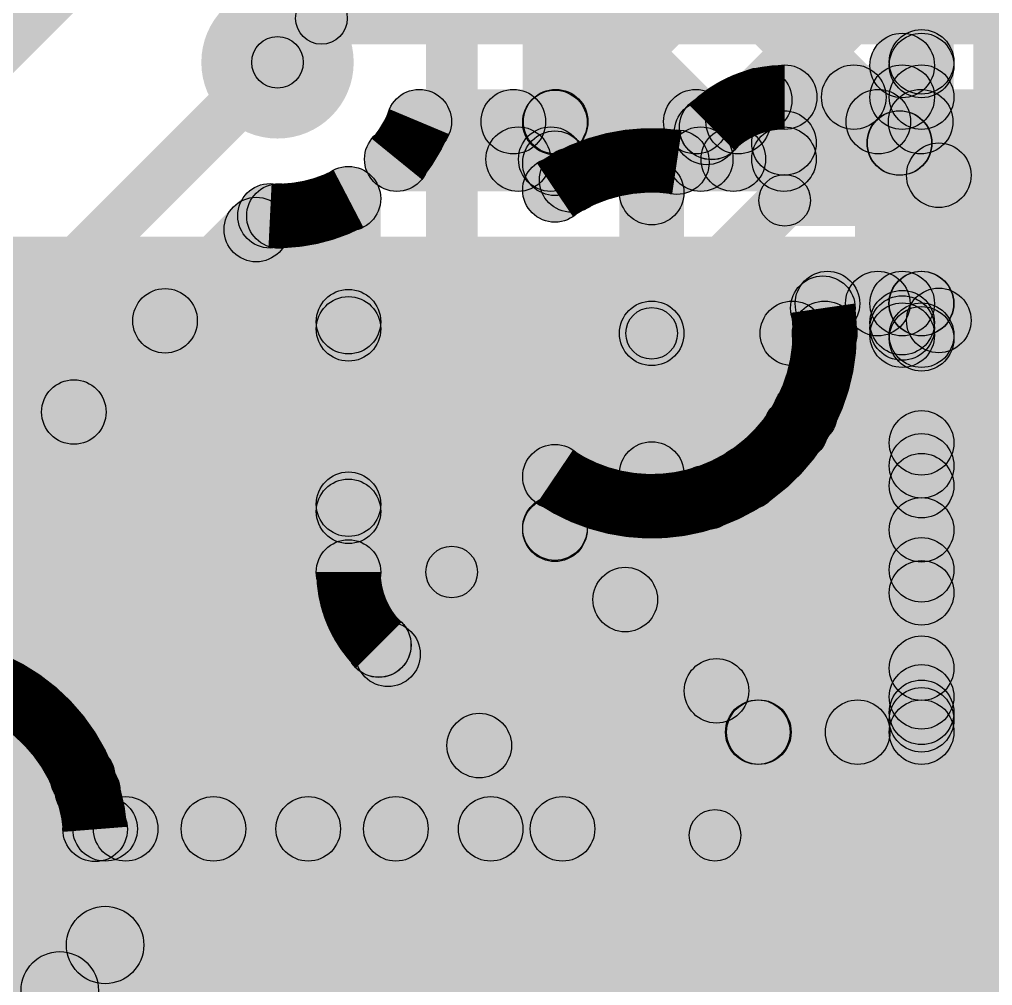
# Model space of a CAD drawing. Header units: millimetres. Extents: x -0.08 to 3.07, y -0.08 to 2.73.
# Drawn here: x 0.617 to 0.7678, y 1.6289 to 1.7786 of the extents above; entities that cross this region are included whole.
import ezdxf

# ---------------------------------------------------------------- set-up
doc = ezdxf.new("R2010")
doc.units = ezdxf.units.MM
doc.header["$MEASUREMENT"] = 0
for name, color, linetype in [('BottomLayer', 5, 'Continuous'), ('BottomPaste', 16, 'Continuous'), ('BottomSolder', 6, 'Continuous'), ('TopLayer', 1, 'Continuous'), ('TopOverlay', 2, 'Continuous'), ('TopSolder', 216, 'Continuous'), ('ViaHoleLayer', 16, 'Continuous')]:
    doc.layers.add(name, color=color, linetype=linetype)

# ---------------------------------------------------------------- blocks, each defined once
blk = doc.blocks.new('SAMD21G18A_AUT_59')
at = {"layer": 'TopOverlay'}
blk.add_hatch(color=2, dxfattribs=at).paths.add_polyline_path([(-0.14877, -0.12277), (-0.14523, -0.11923), (-0.11923, -0.14523), (-0.12277, -0.14877)])
at = {"layer": 'TopSolder'}
for points in [[(-0.11817, -0.13183), (-0.09836, -0.13183), (-0.09836, -0.19888), (-0.11817, -0.19888)], [(-0.09849, -0.13183), (-0.07868, -0.13183), (-0.07868, -0.19888), (-0.09849, -0.19888)], [(-0.0788, -0.13183), (-0.05899, -0.13183), (-0.05899, -0.19888), (-0.0788, -0.19888)], [(-0.05912, -0.13183), (-0.03931, -0.13183), (-0.03931, -0.19888), (-0.05912, -0.19888)], [(-0.03943, -0.13183), (-0.01962, -0.13183), (-0.01962, -0.19888), (-0.03943, -0.19888)], [(-0.01975, -0.13183), (0.00006, -0.13183), (0.00006, -0.19888), (-0.01975, -0.19888)], [(-0.00006, -0.13183), (0.01975, -0.13183), (0.01975, -0.19888), (-0.00006, -0.19888)]]:
    blk.add_hatch(color=216, dxfattribs=at).paths.add_polyline_path(points)
blk = doc.blocks.new('C___0402_B_124')
at = {"layer": 'BottomLayer'}
for points in [[(-0.0095, 0.0125), (-0.0095, -0.0125), (-0.0275, -0.0125), (-0.0275, 0.0125)], [(0.0275, 0.0125), (0.0275, -0.0125), (0.0095, -0.0125), (0.0095, 0.0125)]]:
    blk.add_hatch(color=5, dxfattribs=at).paths.add_polyline_path(points)
at = {"layer": 'BottomPaste'}
for points in [[(-0.0095, 0.0125), (-0.0095, -0.0125), (-0.0275, -0.0125), (-0.0275, 0.0125)], [(0.0275, 0.0125), (0.0275, -0.0125), (0.0095, -0.0125), (0.0095, 0.0125)]]:
    blk.add_hatch(color=16, dxfattribs=at).paths.add_polyline_path(points)
at = {"layer": 'BottomSolder'}
for points in [[(-0.0055, 0.0165), (-0.0055, -0.0165), (-0.0315, -0.0165), (-0.0315, 0.0165)], [(0.0315, 0.0165), (0.0315, -0.0165), (0.0055, -0.0165), (0.0055, 0.0165)]]:
    blk.add_hatch(color=6, dxfattribs=at).paths.add_polyline_path(points)

msp = doc.modelspace()

# ---------------------------------------------------------------- hatches: boundary and pattern name
at = {"layer": 'BottomLayer'}
h = msp.add_hatch(color=5, dxfattribs=at)
edge = h.paths.add_edge_path()
edge.add_arc((0.657, 1.772), 0.01181, 0, 360)
h = msp.add_hatch(color=5, dxfattribs=at)
edge = h.paths.add_edge_path()
edge.add_arc((0.66381, 1.77881), 0.004, 0, 360)
h = msp.add_hatch(color=5, dxfattribs=at)
edge = h.paths.add_edge_path()
edge.add_arc((0.66381, 1.77881), 0.004, 0, 360)
for points in [[(0.66381, 1.77481), (0.66381, 1.78281), (1.30681, 1.78281), (1.30681, 1.77481)], [(0.65983, 1.76917), (0.65417, 1.77483), (0.66098, 1.78164), (0.66664, 1.77598)], [(0.67897, 1.75781), (0.67897, 1.76781), (0.88118, 1.76781), (0.88118, 1.75781)], [(0.69002, 1.75928), (0.69709, 1.76635), (0.7029, 1.76054), (0.69583, 1.75346)], [(0.69785, 1.75346), (0.69078, 1.76054), (0.69659, 1.76635), (0.70366, 1.75928)], [(0.7183, 1.75928), (0.72537, 1.76635), (0.73118, 1.76054), (0.72411, 1.75346)], [(0.72613, 1.75346), (0.71906, 1.76054), (0.72487, 1.76635), (0.73194, 1.75928)], [(0.74659, 1.75928), (0.75366, 1.76635), (0.75697, 1.76304), (0.7499, 1.75596)], [(0.75692, 1.75596), (0.74985, 1.76304), (0.75316, 1.76635), (0.76023, 1.75928)], [(0.7355, 1.7545), (0.7355, 1.7645), (0.7835, 1.7645), (0.7835, 1.7545)], [(0.67549, 1.752), (0.67549, 1.762), (0.7355, 1.762), (0.7355, 1.752)], [(0.7645, 1.732), (0.7545, 1.732), (0.7545, 1.7545), (0.7645, 1.7545)], [(0.72, 1.73), (0.71, 1.73), (0.71, 1.75181), (0.72, 1.75181)], [(0.583, 1.594), (0.771, 1.594), (0.771, 1.745), (0.583, 1.745)]]:
    msp.add_hatch(color=5, dxfattribs=at).paths.add_polyline_path(points)
h = msp.add_hatch(color=5, dxfattribs=at)
edge = h.paths.add_edge_path()
edge.add_arc((0.657, 1.772), 0.004, 0, 360)
h = msp.add_hatch(color=5, dxfattribs=at)
edge = h.paths.add_edge_path()
edge.add_arc((0.67897, 1.76281), 0.005, 0, 360)
h = msp.add_hatch(color=5, dxfattribs=at)
edge = h.paths.add_edge_path()
edge.add_arc((0.67897, 1.76281), 0.005, 0, 360)
h = msp.add_hatch(color=5, dxfattribs=at)
edge = h.paths.add_edge_path()
edge.add_arc((0.69355, 1.76281), 0.005, 0, 360)
h = msp.add_hatch(color=5, dxfattribs=at)
edge = h.paths.add_edge_path()
edge.add_arc((0.70012, 1.76281), 0.005, 0, 360)
h = msp.add_hatch(color=5, dxfattribs=at)
edge = h.paths.add_edge_path()
edge.add_arc((0.72184, 1.76281), 0.005, 0, 360)
h = msp.add_hatch(color=5, dxfattribs=at)
edge = h.paths.add_edge_path()
edge.add_arc((0.72841, 1.76281), 0.005, 0, 360)
h = msp.add_hatch(color=5, dxfattribs=at)
edge = h.paths.add_edge_path()
edge.add_arc((0.75012, 1.76281), 0.005, 0, 360)
h = msp.add_hatch(color=5, dxfattribs=at)
edge = h.paths.add_edge_path()
edge.add_arc((0.75669, 1.76281), 0.005, 0, 360)
h = msp.add_hatch(color=5, dxfattribs=at)
edge = h.paths.add_edge_path()
edge.add_arc((0.7355, 1.7595), 0.005, 0, 360)
h = msp.add_hatch(color=5, dxfattribs=at)
edge = h.paths.add_edge_path()
edge.add_arc((0.75338, 1.7595), 0.005, 0, 360)
h = msp.add_hatch(color=5, dxfattribs=at)
edge = h.paths.add_edge_path()
edge.add_arc((0.75343, 1.7595), 0.005, 0, 360)
h = msp.add_hatch(color=5, dxfattribs=at)
edge = h.paths.add_edge_path()
edge.add_arc((0.67549, 1.757), 0.005, 0, 360)
h = msp.add_hatch(color=5, dxfattribs=at)
edge = h.paths.add_edge_path()
edge.add_arc((0.67549, 1.757), 0.005, 0, 360)
h = msp.add_hatch(color=5, dxfattribs=at)
edge = h.paths.add_edge_path()
edge.add_arc((0.69431, 1.757), 0.005, 0, 360)
h = msp.add_hatch(color=5, dxfattribs=at)
edge = h.paths.add_edge_path()
edge.add_arc((0.69936, 1.757), 0.005, 0, 360)
h = msp.add_hatch(color=5, dxfattribs=at)
edge = h.paths.add_edge_path()
edge.add_arc((0.7226, 1.757), 0.005, 0, 360)
h = msp.add_hatch(color=5, dxfattribs=at)
edge = h.paths.add_edge_path()
edge.add_arc((0.72765, 1.757), 0.005, 0, 360)
h = msp.add_hatch(color=5, dxfattribs=at)
edge = h.paths.add_edge_path()
edge.add_arc((0.7355, 1.757), 0.005, 0, 360)
h = msp.add_hatch(color=5, dxfattribs=at)
edge = h.paths.add_edge_path()
edge.add_arc((0.7595, 1.7545), 0.005, 0, 360)
h = msp.add_hatch(color=5, dxfattribs=at)
edge = h.paths.add_edge_path()
edge.add_arc((0.715, 1.75181), 0.005, 0, 360)
h = msp.add_hatch(color=5, dxfattribs=at)
edge = h.paths.add_edge_path()
edge.add_arc((0.715, 1.73), 0.01181, 0, 360)
h = msp.add_hatch(color=5, dxfattribs=at)
edge = h.paths.add_edge_path()
edge.add_arc((0.7595, 1.732), 0.005, 0, 360)
h = msp.add_hatch(color=5, dxfattribs=at)
edge = h.paths.add_edge_path()
edge.add_arc((0.715, 1.73), 0.005, 0, 360)
at = {"layer": 'TopLayer'}
for points in [[(0.70354, 1.75915), (0.69646, 1.76622), (0.75329, 1.82305), (0.76036, 1.81598)], [(0.688, 1.693), (0.68, 1.693), (0.68, 1.818), (0.688, 1.818)], [(0.70186, 1.80401), (0.70893, 1.81108), (0.74986, 1.77015), (0.74278, 1.76308)], [(0.5147, 1.66904), (0.50904, 1.6747), (0.63417, 1.79983), (0.63983, 1.79417)], [(0.705, 1.75222), (0.695, 1.75222), (0.695, 1.80037), (0.705, 1.80037)], [(0.73527, 1.7626), (0.7282, 1.76967), (0.75329, 1.79476), (0.76036, 1.78769)], [(0.69646, 1.78111), (0.70354, 1.78818), (0.72705, 1.76467), (0.71998, 1.7576)], [(0.76183, 1.77208), (0.75183, 1.77208), (0.75183, 1.7882), (0.76183, 1.7882)], [(0.76183, 1.77208), (0.75183, 1.77208), (0.75183, 1.7882), (0.76183, 1.7882)], [(0.54002, 1.64936), (0.53436, 1.65502), (0.65417, 1.77483), (0.65983, 1.76917)], [(0.73561, 1.76161), (0.73561, 1.77161), (0.75383, 1.77161), (0.75383, 1.76161)], [(0.75883, 1.76661), (0.74883, 1.76661), (0.74883, 1.77152), (0.75883, 1.77152)], [(0.76183, 1.76661), (0.75183, 1.76661), (0.75183, 1.77152), (0.76183, 1.77152)], [(0.72243, 1.75299), (0.71536, 1.76006), (0.72075, 1.76545), (0.72782, 1.75838)], [(0.69646, 1.75283), (0.70354, 1.7599), (0.70613, 1.7573), (0.69906, 1.75023)], [(0.73561, 1.74661), (0.73561, 1.75461), (0.79835, 1.75461), (0.79835, 1.74661)], [(0.71783, 1.72717), (0.71217, 1.73283), (0.73278, 1.75344), (0.73844, 1.74778)], [(0.54919, 1.63309), (0.54212, 1.64016), (0.65368, 1.75173), (0.66075, 1.74465)], [(0.55205, 1.63735), (0.54498, 1.64442), (0.65231, 1.75175), (0.65938, 1.74468)], [(0.72, 1.73), (0.71, 1.73), (0.71, 1.75181), (0.72, 1.75181)], [(0.65018, 1.74255), (0.65725, 1.74962), (0.67154, 1.73533), (0.66446, 1.72826)], [(0.673, 1.693), (0.663, 1.693), (0.663, 1.75088), (0.673, 1.75088)], [(0.74224, 1.72961), (0.74224, 1.73961), (0.75383, 1.73961), (0.75383, 1.72961)], [(0.7465, 1.73108), (0.75357, 1.73815), (0.75736, 1.73436), (0.75029, 1.72729)], [(0.75736, 1.72812), (0.75029, 1.7352), (0.75324, 1.73815), (0.76032, 1.73108)], [(0.63603, 1.72841), (0.64311, 1.73548), (0.67154, 1.70705), (0.66446, 1.69998)], [(0.715, 1.725), (0.715, 1.735), (0.73681, 1.735), (0.73681, 1.725)], [(0.74087, 1.71163), (0.7338, 1.7187), (0.75029, 1.7352), (0.75736, 1.72812)], [(0.75883, 1.72971), (0.74883, 1.72971), (0.74883, 1.73461), (0.75883, 1.73461)], [(0.76183, 1.72971), (0.75183, 1.72971), (0.75183, 1.73461), (0.76183, 1.73461)], [(0.61637, 1.67199), (0.6093, 1.67906), (0.66446, 1.73422), (0.67154, 1.72715)], [(0.72, 1.70819), (0.71, 1.70819), (0.71, 1.73), (0.72, 1.73)], [(0.76183, 1.71302), (0.75183, 1.71302), (0.75183, 1.72915), (0.76183, 1.72915)], [(0.76183, 1.71302), (0.75183, 1.71302), (0.75183, 1.72915), (0.76183, 1.72915)], [(0.62189, 1.71426), (0.62896, 1.72134), (0.69357, 1.65672), (0.6865, 1.64965)], [(0.73523, 1.71406), (0.7423, 1.72113), (0.76036, 1.70307), (0.75329, 1.696)], [(0.76183, 1.70946), (0.75183, 1.70946), (0.75183, 1.71302), (0.76183, 1.71302)], [(0.71443, 1.68519), (0.70736, 1.69227), (0.7263, 1.7112), (0.73337, 1.70413)], [(0.72857, 1.67105), (0.7215, 1.67812), (0.75329, 1.70991), (0.76036, 1.70284)], [(0.76183, 1.69334), (0.75183, 1.69334), (0.75183, 1.70946), (0.76183, 1.70946)], [(0.76183, 1.69334), (0.75183, 1.69334), (0.75183, 1.70946), (0.76183, 1.70946)], [(0.705, 1.69963), (0.695, 1.69963), (0.695, 1.70778), (0.705, 1.70778)], [(0.71997, 1.70104), (0.72704, 1.70811), (0.76036, 1.67479), (0.75329, 1.66772)], [(0.60775, 1.70012), (0.61482, 1.70719), (0.66529, 1.65672), (0.65822, 1.64965)], [(0.63033, 1.65766), (0.62326, 1.66473), (0.66446, 1.70594), (0.67154, 1.69887)], [(0.69646, 1.69626), (0.70354, 1.70333), (0.73514, 1.67172), (0.72807, 1.66465)], [(0.69646, 1.69609), (0.70354, 1.70316), (0.73498, 1.67172), (0.7279, 1.66465)], [(0.68117, 1.69017), (0.68683, 1.69583), (0.72764, 1.65502), (0.72198, 1.64936)], [(0.76183, 1.68978), (0.75183, 1.68978), (0.75183, 1.69334), (0.76183, 1.69334)], [(0.76183, 1.67365), (0.75183, 1.67365), (0.75183, 1.68978), (0.76183, 1.68978)], [(0.76183, 1.67365), (0.75183, 1.67365), (0.75183, 1.68978), (0.76183, 1.68978)], [(0.66916, 1.67814), (0.67624, 1.68521), (0.70472, 1.65672), (0.69765, 1.64965)], [(0.65061, 1.64965), (0.64353, 1.65672), (0.67059, 1.68378), (0.67766, 1.67671)], [(0.75046, 1.66465), (0.74339, 1.67172), (0.75329, 1.68163), (0.76036, 1.67456)], [(0.73144, 1.66319), (0.73144, 1.67319), (0.75683, 1.67319), (0.75683, 1.66319)], [(0.76183, 1.67009), (0.75183, 1.67009), (0.75183, 1.67365), (0.76183, 1.67365)], [(0.67889, 1.64965), (0.67182, 1.65672), (0.68473, 1.66964), (0.69181, 1.66257)], [(0.62402, 1.65557), (0.63109, 1.66264), (0.63701, 1.65672), (0.62994, 1.64965)], [(0.63028, 1.64819), (0.63028, 1.65819), (0.70118, 1.65819), (0.70118, 1.64819)], [(0.72481, 1.64819), (0.72481, 1.65619), (0.79835, 1.65619), (0.79835, 1.64819)], [(0.63028, 1.62919), (0.63028, 1.64119), (0.84419, 1.64119), (0.84419, 1.62919)], [(0.62749, 1.62392), (0.61901, 1.6324), (0.62604, 1.63943), (0.63452, 1.63095)]]:
    msp.add_hatch(color=1, dxfattribs=at).paths.add_polyline_path(points)
h = msp.add_hatch(color=1, dxfattribs=at)
edge = h.paths.add_edge_path()
edge.add_arc((0.657, 1.772), 0.01181, 0, 360)
h = msp.add_hatch(color=1, dxfattribs=at)
edge = h.paths.add_edge_path()
edge.add_arc((0.75683, 1.77208), 0.005, 0, 360)
h = msp.add_hatch(color=1, dxfattribs=at)
edge = h.paths.add_edge_path()
edge.add_arc((0.75683, 1.77208), 0.005, 0, 360)
h = msp.add_hatch(color=1, dxfattribs=at)
edge = h.paths.add_edge_path()
edge.add_arc((0.657, 1.772), 0.004, 0, 360)
h = msp.add_hatch(color=1, dxfattribs=at)
edge = h.paths.add_edge_path()
edge.add_arc((0.75383, 1.77152), 0.005, 0, 360)
h = msp.add_hatch(color=1, dxfattribs=at)
edge = h.paths.add_edge_path()
edge.add_arc((0.75683, 1.77152), 0.005, 0, 360)
h = msp.add_hatch(color=1, dxfattribs=at)
edge = h.paths.add_edge_path()
edge.add_arc((0.73173, 1.76614), 0.005, 0, 360)
h = msp.add_hatch(color=1, dxfattribs=at)
edge = h.paths.add_edge_path()
edge.add_arc((0.73561, 1.76661), 0.005, 0, 360)
h = msp.add_hatch(color=1, dxfattribs=at)
edge = h.paths.add_edge_path()
edge.add_arc((0.73561, 1.76661), 0.005, 0, 360)
h = msp.add_hatch(color=1, dxfattribs=at)
edge = h.paths.add_edge_path()
edge.add_arc((0.73561, 1.76661), 0.005, 0, 360)
h = msp.add_hatch(color=1, dxfattribs=at)
edge = h.paths.add_edge_path()
edge.add_arc((0.74632, 1.76661), 0.005, 0, 360)
h = msp.add_hatch(color=1, dxfattribs=at)
edge = h.paths.add_edge_path()
edge.add_arc((0.75383, 1.76661), 0.005, 0, 360)
h = msp.add_hatch(color=1, dxfattribs=at)
edge = h.paths.add_edge_path()
edge.add_arc((0.75383, 1.76661), 0.005, 0, 360)
h = msp.add_hatch(color=1, dxfattribs=at)
edge = h.paths.add_edge_path()
edge.add_arc((0.75683, 1.76661), 0.005, 0, 360)
h = msp.add_hatch(color=1, dxfattribs=at)
edge = h.paths.add_edge_path()
edge.add_arc((0.7, 1.76269), 0.005, 0, 360)
h = msp.add_hatch(color=1, dxfattribs=at)
edge = h.paths.add_edge_path()
edge.add_arc((0.72429, 1.76191), 0.005, 0, 360)
h = msp.add_hatch(color=1, dxfattribs=at)
edge = h.paths.add_edge_path()
edge.add_arc((0.72429, 1.76191), 0.005, 0, 360)
h = msp.add_hatch(color=1, dxfattribs=at)
edge = h.paths.add_edge_path()
edge.add_arc((0.7243, 1.76193), 0.005, 0, 360)
h = msp.add_hatch(color=1, dxfattribs=at)
edge = h.paths.add_edge_path()
edge.add_arc((0.72351, 1.76114), 0.005, 0, 360)
h = msp.add_hatch(color=1, dxfattribs=at)
edge = h.paths.add_edge_path()
edge.add_arc((0.7, 1.75636), 0.005, 0, 360)
h = msp.add_hatch(color=1, dxfattribs=at)
edge = h.paths.add_edge_path()
edge.add_arc((0.7189, 1.75653), 0.005, 0, 360)
h = msp.add_hatch(color=1, dxfattribs=at)
edge = h.paths.add_edge_path()
edge.add_arc((0.7189, 1.75653), 0.005, 0, 360)
h = msp.add_hatch(color=1, dxfattribs=at)
edge = h.paths.add_edge_path()
edge.add_arc((0.7026, 1.75377), 0.005, 0, 360)
h = msp.add_hatch(color=1, dxfattribs=at)
edge = h.paths.add_edge_path()
edge.add_arc((0.7, 1.75222), 0.005, 0, 360)
h = msp.add_hatch(color=1, dxfattribs=at)
edge = h.paths.add_edge_path()
edge.add_arc((0.7, 1.75222), 0.005, 0, 360)
h = msp.add_hatch(color=1, dxfattribs=at)
edge = h.paths.add_edge_path()
edge.add_arc((0.668, 1.75088), 0.005, 0, 360)
h = msp.add_hatch(color=1, dxfattribs=at)
edge = h.paths.add_edge_path()
edge.add_arc((0.668, 1.75088), 0.005, 0, 360)
h = msp.add_hatch(color=1, dxfattribs=at)
edge = h.paths.add_edge_path()
edge.add_arc((0.715, 1.75181), 0.005, 0, 360)
h = msp.add_hatch(color=1, dxfattribs=at)
edge = h.paths.add_edge_path()
edge.add_arc((0.73561, 1.75061), 0.004, 0, 360)
h = msp.add_hatch(color=1, dxfattribs=at)
edge = h.paths.add_edge_path()
edge.add_arc((0.73561, 1.75061), 0.004, 0, 360)
h = msp.add_hatch(color=1, dxfattribs=at)
edge = h.paths.add_edge_path()
edge.add_arc((0.65584, 1.74822), 0.005, 0, 360)
h = msp.add_hatch(color=1, dxfattribs=at)
edge = h.paths.add_edge_path()
edge.add_arc((0.65584, 1.74822), 0.005, 0, 360)
h = msp.add_hatch(color=1, dxfattribs=at)
edge = h.paths.add_edge_path()
edge.add_arc((0.65722, 1.74819), 0.005, 0, 360)
h = msp.add_hatch(color=1, dxfattribs=at)
edge = h.paths.add_edge_path()
edge.add_arc((0.65371, 1.74608), 0.005, 0, 360)
h = msp.add_hatch(color=1, dxfattribs=at)
edge = h.paths.add_edge_path()
edge.add_arc((0.715, 1.73), 0.01181, 0, 360)
h = msp.add_hatch(color=1, dxfattribs=at)
edge = h.paths.add_edge_path()
edge.add_arc((0.74224, 1.73461), 0.005, 0, 360)
h = msp.add_hatch(color=1, dxfattribs=at)
edge = h.paths.add_edge_path()
edge.add_arc((0.75004, 1.73461), 0.005, 0, 360)
h = msp.add_hatch(color=1, dxfattribs=at)
edge = h.paths.add_edge_path()
edge.add_arc((0.75383, 1.73461), 0.005, 0, 360)
h = msp.add_hatch(color=1, dxfattribs=at)
edge = h.paths.add_edge_path()
edge.add_arc((0.75383, 1.73461), 0.005, 0, 360)
h = msp.add_hatch(color=1, dxfattribs=at)
edge = h.paths.add_edge_path()
edge.add_arc((0.75678, 1.73461), 0.005, 0, 360)
h = msp.add_hatch(color=1, dxfattribs=at)
edge = h.paths.add_edge_path()
edge.add_arc((0.75683, 1.73461), 0.005, 0, 360)
h = msp.add_hatch(color=1, dxfattribs=at)
edge = h.paths.add_edge_path()
edge.add_arc((0.74153, 1.7339), 0.005, 0, 360)
h = msp.add_hatch(color=1, dxfattribs=at)
edge = h.paths.add_edge_path()
edge.add_arc((0.63957, 1.73194), 0.005, 0, 360)
h = msp.add_hatch(color=1, dxfattribs=at)
edge = h.paths.add_edge_path()
edge.add_arc((0.668, 1.7318), 0.005, 0, 360)
h = msp.add_hatch(color=1, dxfattribs=at)
edge = h.paths.add_edge_path()
edge.add_arc((0.75383, 1.73166), 0.005, 0, 360)
h = msp.add_hatch(color=1, dxfattribs=at)
edge = h.paths.add_edge_path()
edge.add_arc((0.75383, 1.73166), 0.005, 0, 360)
h = msp.add_hatch(color=1, dxfattribs=at)
edge = h.paths.add_edge_path()
edge.add_arc((0.668, 1.73069), 0.005, 0, 360)
h = msp.add_hatch(color=1, dxfattribs=at)
edge = h.paths.add_edge_path()
edge.add_arc((0.715, 1.73), 0.005, 0, 360)
h = msp.add_hatch(color=1, dxfattribs=at)
edge = h.paths.add_edge_path()
edge.add_arc((0.715, 1.73), 0.005, 0, 360)
h = msp.add_hatch(color=1, dxfattribs=at)
edge = h.paths.add_edge_path()
edge.add_arc((0.715, 1.73), 0.005, 0, 360)
h = msp.add_hatch(color=1, dxfattribs=at)
edge = h.paths.add_edge_path()
edge.add_arc((0.73681, 1.73), 0.005, 0, 360)
h = msp.add_hatch(color=1, dxfattribs=at)
edge = h.paths.add_edge_path()
edge.add_arc((0.74181, 1.73), 0.005, 0, 360)
h = msp.add_hatch(color=1, dxfattribs=at)
edge = h.paths.add_edge_path()
edge.add_arc((0.74181, 1.73), 0.005, 0, 360)
h = msp.add_hatch(color=1, dxfattribs=at)
edge = h.paths.add_edge_path()
edge.add_arc((0.75383, 1.73082), 0.005, 0, 360)
h = msp.add_hatch(color=1, dxfattribs=at)
edge = h.paths.add_edge_path()
edge.add_arc((0.75383, 1.72971), 0.005, 0, 360)
h = msp.add_hatch(color=1, dxfattribs=at)
edge = h.paths.add_edge_path()
edge.add_arc((0.75683, 1.72971), 0.005, 0, 360)
h = msp.add_hatch(color=1, dxfattribs=at)
edge = h.paths.add_edge_path()
edge.add_arc((0.715, 1.73), 0.004, 0, 360)
h = msp.add_hatch(color=1, dxfattribs=at)
edge = h.paths.add_edge_path()
edge.add_arc((0.75683, 1.72915), 0.005, 0, 360)
h = msp.add_hatch(color=1, dxfattribs=at)
edge = h.paths.add_edge_path()
edge.add_arc((0.75683, 1.72915), 0.005, 0, 360)
h = msp.add_hatch(color=1, dxfattribs=at)
edge = h.paths.add_edge_path()
edge.add_arc((0.62543, 1.7178), 0.005, 0, 360)
h = msp.add_hatch(color=1, dxfattribs=at)
edge = h.paths.add_edge_path()
edge.add_arc((0.73877, 1.7176), 0.005, 0, 360)
h = msp.add_hatch(color=1, dxfattribs=at)
edge = h.paths.add_edge_path()
edge.add_arc((0.73734, 1.71517), 0.005, 0, 360)
h = msp.add_hatch(color=1, dxfattribs=at)
edge = h.paths.add_edge_path()
edge.add_arc((0.75683, 1.71302), 0.005, 0, 360)
h = msp.add_hatch(color=1, dxfattribs=at)
edge = h.paths.add_edge_path()
edge.add_arc((0.75683, 1.71302), 0.005, 0, 360)
h = msp.add_hatch(color=1, dxfattribs=at)
edge = h.paths.add_edge_path()
edge.add_arc((0.75683, 1.71302), 0.005, 0, 360)
h = msp.add_hatch(color=1, dxfattribs=at)
edge = h.paths.add_edge_path()
edge.add_arc((0.75683, 1.70946), 0.005, 0, 360)
h = msp.add_hatch(color=1, dxfattribs=at)
edge = h.paths.add_edge_path()
edge.add_arc((0.75683, 1.70946), 0.005, 0, 360)
h = msp.add_hatch(color=1, dxfattribs=at)
edge = h.paths.add_edge_path()
edge.add_arc((0.75683, 1.70946), 0.005, 0, 360)
h = msp.add_hatch(color=1, dxfattribs=at)
edge = h.paths.add_edge_path()
edge.add_arc((0.7, 1.70778), 0.005, 0, 360)
h = msp.add_hatch(color=1, dxfattribs=at)
edge = h.paths.add_edge_path()
edge.add_arc((0.7, 1.70778), 0.005, 0, 360)
h = msp.add_hatch(color=1, dxfattribs=at)
edge = h.paths.add_edge_path()
edge.add_arc((0.715, 1.70819), 0.005, 0, 360)
h = msp.add_hatch(color=1, dxfattribs=at)
edge = h.paths.add_edge_path()
edge.add_arc((0.72983, 1.70766), 0.005, 0, 360)
h = msp.add_hatch(color=1, dxfattribs=at)
edge = h.paths.add_edge_path()
edge.add_arc((0.75683, 1.70638), 0.005, 0, 360)
h = msp.add_hatch(color=1, dxfattribs=at)
edge = h.paths.add_edge_path()
edge.add_arc((0.72351, 1.70457), 0.005, 0, 360)
h = msp.add_hatch(color=1, dxfattribs=at)
edge = h.paths.add_edge_path()
edge.add_arc((0.668, 1.70351), 0.005, 0, 360)
h = msp.add_hatch(color=1, dxfattribs=at)
edge = h.paths.add_edge_path()
edge.add_arc((0.668, 1.7024), 0.005, 0, 360)
h = msp.add_hatch(color=1, dxfattribs=at)
edge = h.paths.add_edge_path()
edge.add_arc((0.7, 1.6998), 0.005, 0, 360)
h = msp.add_hatch(color=1, dxfattribs=at)
edge = h.paths.add_edge_path()
edge.add_arc((0.7, 1.69963), 0.005, 0, 360)
h = msp.add_hatch(color=1, dxfattribs=at)
edge = h.paths.add_edge_path()
edge.add_arc((0.7, 1.69963), 0.005, 0, 360)
h = msp.add_hatch(color=1, dxfattribs=at)
edge = h.paths.add_edge_path()
edge.add_arc((0.75683, 1.69954), 0.005, 0, 360)
h = msp.add_hatch(color=1, dxfattribs=at)
edge = h.paths.add_edge_path()
edge.add_arc((0.75683, 1.69334), 0.005, 0, 360)
h = msp.add_hatch(color=1, dxfattribs=at)
edge = h.paths.add_edge_path()
edge.add_arc((0.75683, 1.69334), 0.005, 0, 360)
h = msp.add_hatch(color=1, dxfattribs=at)
edge = h.paths.add_edge_path()
edge.add_arc((0.75683, 1.69334), 0.005, 0, 360)
h = msp.add_hatch(color=1, dxfattribs=at)
edge = h.paths.add_edge_path()
edge.add_arc((0.668, 1.693), 0.005, 0, 360)
h = msp.add_hatch(color=1, dxfattribs=at)
edge = h.paths.add_edge_path()
edge.add_arc((0.668, 1.693), 0.005, 0, 360)
h = msp.add_hatch(color=1, dxfattribs=at)
edge = h.paths.add_edge_path()
edge.add_arc((0.668, 1.693), 0.005, 0, 360)
h = msp.add_hatch(color=1, dxfattribs=at)
edge = h.paths.add_edge_path()
edge.add_arc((0.684, 1.693), 0.004, 0, 360)
h = msp.add_hatch(color=1, dxfattribs=at)
edge = h.paths.add_edge_path()
edge.add_arc((0.684, 1.693), 0.004, 0, 360)
h = msp.add_hatch(color=1, dxfattribs=at)
edge = h.paths.add_edge_path()
edge.add_arc((0.75683, 1.68978), 0.005, 0, 360)
h = msp.add_hatch(color=1, dxfattribs=at)
edge = h.paths.add_edge_path()
edge.add_arc((0.75683, 1.68978), 0.005, 0, 360)
h = msp.add_hatch(color=1, dxfattribs=at)
edge = h.paths.add_edge_path()
edge.add_arc((0.75683, 1.68978), 0.005, 0, 360)
h = msp.add_hatch(color=1, dxfattribs=at)
edge = h.paths.add_edge_path()
edge.add_arc((0.7109, 1.68873), 0.005, 0, 360)
h = msp.add_hatch(color=1, dxfattribs=at)
edge = h.paths.add_edge_path()
edge.add_arc((0.67269, 1.68169), 0.005, 0, 360)
h = msp.add_hatch(color=1, dxfattribs=at)
edge = h.paths.add_edge_path()
edge.add_arc((0.6727, 1.68167), 0.005, 0, 360)
h = msp.add_hatch(color=1, dxfattribs=at)
edge = h.paths.add_edge_path()
edge.add_arc((0.6727, 1.68167), 0.005, 0, 360)
h = msp.add_hatch(color=1, dxfattribs=at)
edge = h.paths.add_edge_path()
edge.add_arc((0.67413, 1.68025), 0.005, 0, 360)
h = msp.add_hatch(color=1, dxfattribs=at)
edge = h.paths.add_edge_path()
edge.add_arc((0.75683, 1.67809), 0.005, 0, 360)
h = msp.add_hatch(color=1, dxfattribs=at)
edge = h.paths.add_edge_path()
edge.add_arc((0.61284, 1.67552), 0.005, 0, 360)
h = msp.add_hatch(color=1, dxfattribs=at)
edge = h.paths.add_edge_path()
edge.add_arc((0.72504, 1.67459), 0.005, 0, 360)
h = msp.add_hatch(color=1, dxfattribs=at)
edge = h.paths.add_edge_path()
edge.add_arc((0.75683, 1.67365), 0.005, 0, 360)
h = msp.add_hatch(color=1, dxfattribs=at)
edge = h.paths.add_edge_path()
edge.add_arc((0.75683, 1.67365), 0.005, 0, 360)
h = msp.add_hatch(color=1, dxfattribs=at)
edge = h.paths.add_edge_path()
edge.add_arc((0.75683, 1.67365), 0.005, 0, 360)
h = msp.add_hatch(color=1, dxfattribs=at)
edge = h.paths.add_edge_path()
edge.add_arc((0.75683, 1.67125), 0.005, 0, 360)
h = msp.add_hatch(color=1, dxfattribs=at)
edge = h.paths.add_edge_path()
edge.add_arc((0.75683, 1.67009), 0.005, 0, 360)
h = msp.add_hatch(color=1, dxfattribs=at)
edge = h.paths.add_edge_path()
edge.add_arc((0.73144, 1.66819), 0.005, 0, 360)
h = msp.add_hatch(color=1, dxfattribs=at)
edge = h.paths.add_edge_path()
edge.add_arc((0.73144, 1.66819), 0.005, 0, 360)
h = msp.add_hatch(color=1, dxfattribs=at)
edge = h.paths.add_edge_path()
edge.add_arc((0.73161, 1.66819), 0.005, 0, 360)
h = msp.add_hatch(color=1, dxfattribs=at)
edge = h.paths.add_edge_path()
edge.add_arc((0.74692, 1.66819), 0.005, 0, 360)
h = msp.add_hatch(color=1, dxfattribs=at)
edge = h.paths.add_edge_path()
edge.add_arc((0.75683, 1.66819), 0.005, 0, 360)
h = msp.add_hatch(color=1, dxfattribs=at)
edge = h.paths.add_edge_path()
edge.add_arc((0.68827, 1.6661), 0.005, 0, 360)
h = msp.add_hatch(color=1, dxfattribs=at)
edge = h.paths.add_edge_path()
edge.add_arc((0.6268, 1.6612), 0.005, 0, 360)
h = msp.add_hatch(color=1, dxfattribs=at)
edge = h.paths.add_edge_path()
edge.add_arc((0.62756, 1.6591), 0.005, 0, 360)
h = msp.add_hatch(color=1, dxfattribs=at)
edge = h.paths.add_edge_path()
edge.add_arc((0.62873, 1.65312), 0.005, 0, 360)
h = msp.add_hatch(color=1, dxfattribs=at)
edge = h.paths.add_edge_path()
edge.add_arc((0.63028, 1.65319), 0.005, 0, 360)
h = msp.add_hatch(color=1, dxfattribs=at)
edge = h.paths.add_edge_path()
edge.add_arc((0.63347, 1.65319), 0.005, 0, 360)
h = msp.add_hatch(color=1, dxfattribs=at)
edge = h.paths.add_edge_path()
edge.add_arc((0.64707, 1.65319), 0.005, 0, 360)
h = msp.add_hatch(color=1, dxfattribs=at)
edge = h.paths.add_edge_path()
edge.add_arc((0.66176, 1.65319), 0.005, 0, 360)
h = msp.add_hatch(color=1, dxfattribs=at)
edge = h.paths.add_edge_path()
edge.add_arc((0.67535, 1.65319), 0.005, 0, 360)
h = msp.add_hatch(color=1, dxfattribs=at)
edge = h.paths.add_edge_path()
edge.add_arc((0.69004, 1.65319), 0.005, 0, 360)
h = msp.add_hatch(color=1, dxfattribs=at)
edge = h.paths.add_edge_path()
edge.add_arc((0.70118, 1.65319), 0.005, 0, 360)
h = msp.add_hatch(color=1, dxfattribs=at)
edge = h.paths.add_edge_path()
edge.add_arc((0.70118, 1.65319), 0.005, 0, 360)
h = msp.add_hatch(color=1, dxfattribs=at)
edge = h.paths.add_edge_path()
edge.add_arc((0.72481, 1.65219), 0.004, 0, 360)
h = msp.add_hatch(color=1, dxfattribs=at)
edge = h.paths.add_edge_path()
edge.add_arc((0.72481, 1.65219), 0.004, 0, 360)
h = msp.add_hatch(color=1, dxfattribs=at)
edge = h.paths.add_edge_path()
edge.add_arc((0.63028, 1.63519), 0.006, 0, 360)
h = msp.add_hatch(color=1, dxfattribs=at)
edge = h.paths.add_edge_path()
edge.add_arc((0.63028, 1.63519), 0.006, 0, 360)
h = msp.add_hatch(color=1, dxfattribs=at)
edge = h.paths.add_edge_path()
edge.add_arc((0.62325, 1.62816), 0.006, 0, 360)
h = msp.add_hatch(color=1, dxfattribs=at)
edge = h.paths.add_edge_path()
edge.add_arc((0.62325, 1.62816), 0.006, 0, 360)
at = {"layer": 'ViaHoleLayer'}
h = msp.add_hatch(color=16, dxfattribs=at)
edge = h.paths.add_edge_path()
edge.add_arc((0.657, 1.772), 0.00591, 0, 360)
h = msp.add_hatch(color=16, dxfattribs=at)
edge = h.paths.add_edge_path()
edge.add_arc((0.715, 1.73), 0.00591, 0, 360)

# ---------------------------------------------------------------- linework, layer by layer
at = {"layer": 'BottomLayer', "const_width": 0.01}
msp.add_lwpolyline([(0.67897, 1.76281, -0.071447), (0.67549, 1.757)], format="xyb", dxfattribs=at)
at = {"layer": 'BottomLayer'}
for centre, radius in [((0.66381, 1.77881), 0.004), ((0.66381, 1.77881), 0.004), ((0.657, 1.772), 0.004), ((0.67897, 1.76281), 0.005), ((0.67897, 1.76281), 0.005), ((0.69355, 1.76281), 0.005), ((0.70012, 1.76281), 0.005), ((0.72184, 1.76281), 0.005), ((0.72841, 1.76281), 0.005), ((0.75012, 1.76281), 0.005), ((0.75669, 1.76281), 0.005), ((0.7355, 1.7595), 0.005), ((0.75338, 1.7595), 0.005), ((0.75343, 1.7595), 0.005), ((0.67549, 1.757), 0.005), ((0.67549, 1.757), 0.005), ((0.69431, 1.757), 0.005), ((0.69936, 1.757), 0.005), ((0.7226, 1.757), 0.005), ((0.72765, 1.757), 0.005), ((0.7355, 1.757), 0.005), ((0.7595, 1.7545), 0.005), ((0.715, 1.75181), 0.005), ((0.7595, 1.732), 0.005), ((0.715, 1.73), 0.005)]:
    msp.add_circle(centre, radius, dxfattribs=at)
at = {"layer": 'TopLayer', "const_width": 0.01}
for points in [[(0.72429, 1.76191, -0.199231), (0.73561, 1.76661)], [(0.7243, 1.76193, -0.198912), (0.73561, 1.76661)], [(0.7, 1.75222, -0.187056), (0.7189, 1.75653)], [(0.668, 1.75088, -0.132967), (0.65584, 1.74822)], [(0.74153, 1.7339, -0.036498), (0.74181, 1.73)], [(0.74181, 1.73, -0.600975), (0.7, 1.70778)], [(0.6727, 1.68167, -0.199231), (0.668, 1.693)], [(0.67269, 1.68169, -0.198912), (0.668, 1.693)], [(0.57937, 1.63663, -1.278517), (0.62873, 1.65312)]]:
    msp.add_lwpolyline(points, format="xyb", dxfattribs=at)
at = {"layer": 'TopLayer'}
for centre, radius in [((0.75683, 1.77208), 0.005), ((0.75683, 1.77208), 0.005), ((0.657, 1.772), 0.004), ((0.75383, 1.77152), 0.005), ((0.75683, 1.77152), 0.005), ((0.73173, 1.76614), 0.005), ((0.73561, 1.76661), 0.005), ((0.73561, 1.76661), 0.005), ((0.73561, 1.76661), 0.005), ((0.74632, 1.76661), 0.005), ((0.75383, 1.76661), 0.005), ((0.75383, 1.76661), 0.005), ((0.75683, 1.76661), 0.005), ((0.7, 1.76269), 0.005), ((0.72429, 1.76191), 0.005), ((0.72429, 1.76191), 0.005), ((0.7243, 1.76193), 0.005), ((0.72351, 1.76114), 0.005), ((0.7, 1.75636), 0.005), ((0.7189, 1.75653), 0.005), ((0.7189, 1.75653), 0.005), ((0.7026, 1.75377), 0.005), ((0.7, 1.75222), 0.005), ((0.7, 1.75222), 0.005), ((0.668, 1.75088), 0.005), ((0.668, 1.75088), 0.005), ((0.715, 1.75181), 0.005), ((0.73561, 1.75061), 0.004), ((0.73561, 1.75061), 0.004), ((0.65584, 1.74822), 0.005), ((0.65584, 1.74822), 0.005), ((0.65722, 1.74819), 0.005), ((0.65371, 1.74608), 0.005), ((0.74224, 1.73461), 0.005), ((0.75004, 1.73461), 0.005), ((0.75383, 1.73461), 0.005), ((0.75383, 1.73461), 0.005), ((0.75678, 1.73461), 0.005), ((0.75683, 1.73461), 0.005), ((0.74153, 1.7339), 0.005), ((0.63957, 1.73194), 0.005), ((0.668, 1.7318), 0.005), ((0.75383, 1.73166), 0.005), ((0.75383, 1.73166), 0.005), ((0.668, 1.73069), 0.005), ((0.715, 1.73), 0.005), ((0.715, 1.73), 0.005), ((0.715, 1.73), 0.005), ((0.73681, 1.73), 0.005), ((0.74181, 1.73), 0.005), ((0.74181, 1.73), 0.005), ((0.75383, 1.73082), 0.005), ((0.75383, 1.72971), 0.005), ((0.75683, 1.72971), 0.005), ((0.715, 1.73), 0.004), ((0.75683, 1.72915), 0.005), ((0.75683, 1.72915), 0.005), ((0.62543, 1.7178), 0.005), ((0.73877, 1.7176), 0.005), ((0.73734, 1.71517), 0.005), ((0.75683, 1.71302), 0.005), ((0.75683, 1.71302), 0.005), ((0.75683, 1.71302), 0.005), ((0.75683, 1.70946), 0.005), ((0.75683, 1.70946), 0.005), ((0.75683, 1.70946), 0.005), ((0.7, 1.70778), 0.005), ((0.7, 1.70778), 0.005), ((0.715, 1.70819), 0.005), ((0.72983, 1.70766), 0.005), ((0.75683, 1.70638), 0.005), ((0.72351, 1.70457), 0.005), ((0.668, 1.70351), 0.005), ((0.668, 1.7024), 0.005), ((0.7, 1.6998), 0.005), ((0.7, 1.69963), 0.005), ((0.7, 1.69963), 0.005), ((0.75683, 1.69954), 0.005), ((0.75683, 1.69334), 0.005), ((0.75683, 1.69334), 0.005), ((0.75683, 1.69334), 0.005), ((0.668, 1.693), 0.005), ((0.668, 1.693), 0.005), ((0.668, 1.693), 0.005), ((0.684, 1.693), 0.004), ((0.684, 1.693), 0.004), ((0.75683, 1.68978), 0.005), ((0.75683, 1.68978), 0.005), ((0.75683, 1.68978), 0.005), ((0.7109, 1.68873), 0.005), ((0.67269, 1.68169), 0.005), ((0.6727, 1.68167), 0.005), ((0.6727, 1.68167), 0.005), ((0.67413, 1.68025), 0.005), ((0.75683, 1.67809), 0.005), ((0.61284, 1.67552), 0.005), ((0.72504, 1.67459), 0.005), ((0.75683, 1.67365), 0.005), ((0.75683, 1.67365), 0.005), ((0.75683, 1.67365), 0.005), ((0.75683, 1.67125), 0.005), ((0.75683, 1.67009), 0.005), ((0.73144, 1.66819), 0.005), ((0.73144, 1.66819), 0.005), ((0.73161, 1.66819), 0.005), ((0.74692, 1.66819), 0.005), ((0.75683, 1.66819), 0.005), ((0.68827, 1.6661), 0.005), ((0.6268, 1.6612), 0.005), ((0.62756, 1.6591), 0.005), ((0.62873, 1.65312), 0.005), ((0.63028, 1.65319), 0.005), ((0.63347, 1.65319), 0.005), ((0.64707, 1.65319), 0.005), ((0.66176, 1.65319), 0.005), ((0.67535, 1.65319), 0.005), ((0.69004, 1.65319), 0.005), ((0.70118, 1.65319), 0.005), ((0.70118, 1.65319), 0.005), ((0.72481, 1.65219), 0.004), ((0.72481, 1.65219), 0.004), ((0.63028, 1.63519), 0.006), ((0.63028, 1.63519), 0.006), ((0.62325, 1.62816), 0.006), ((0.62325, 1.62816), 0.006)]:
    msp.add_circle(centre, radius, dxfattribs=at)

# ---------------------------------------------------------------- block references
for name, p, rotation in [('SAMD21G18A_AUT_59', (0.633, 1.76046), 90), ('C___0402_B_124', (0.778, 1.732), 180)]:
    msp.add_blockref(name, p, dxfattribs=dict(rotation=rotation))

doc.saveas('drawing.dxf')
